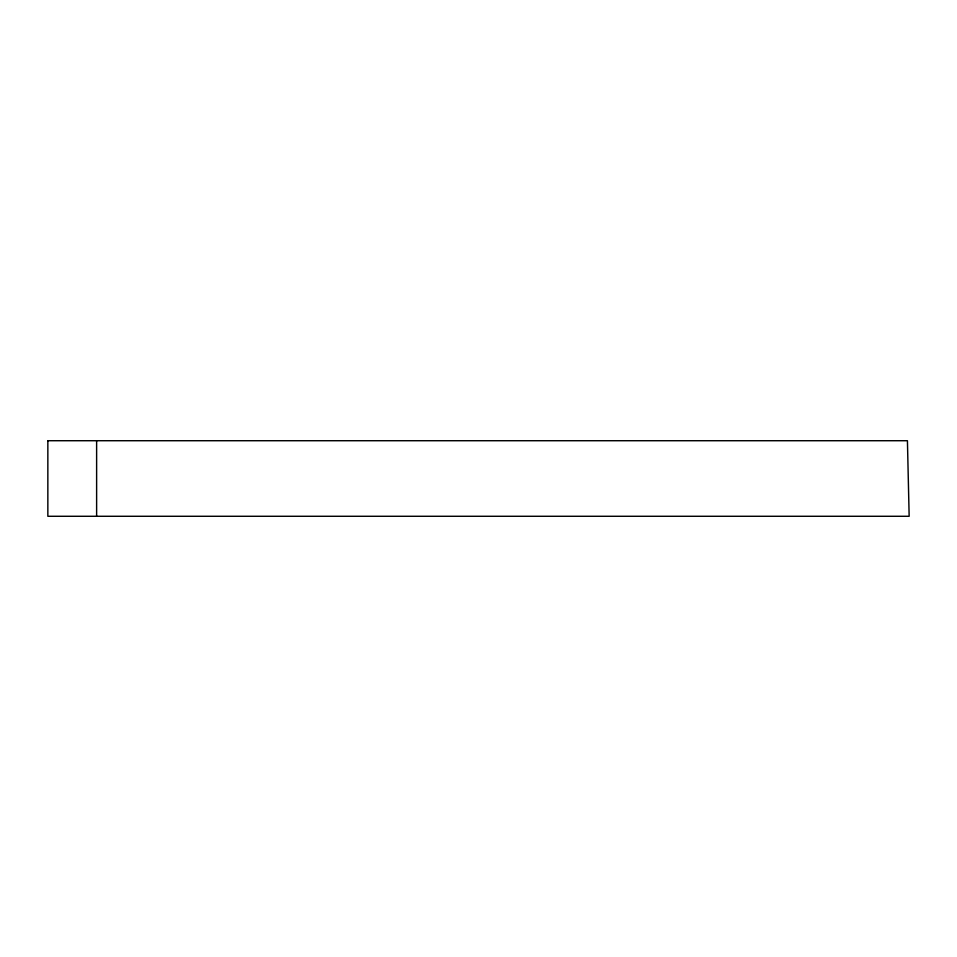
<?xml version="1.0" encoding="UTF-8"?>
<svg xmlns="http://www.w3.org/2000/svg" width="957" height="957" viewBox="0 0 957 957"><rect width="100%" height="100%" fill="white"/><g stroke="black" fill="none" stroke-linecap="round" stroke-linejoin="round"><path stroke-width="1.44" d="M96.621 516.278L96.621 440.722M47.85 440.722L47.85 516.278L909.15 516.278L907.427 440.722L47.85 440.722"/></g></svg>
